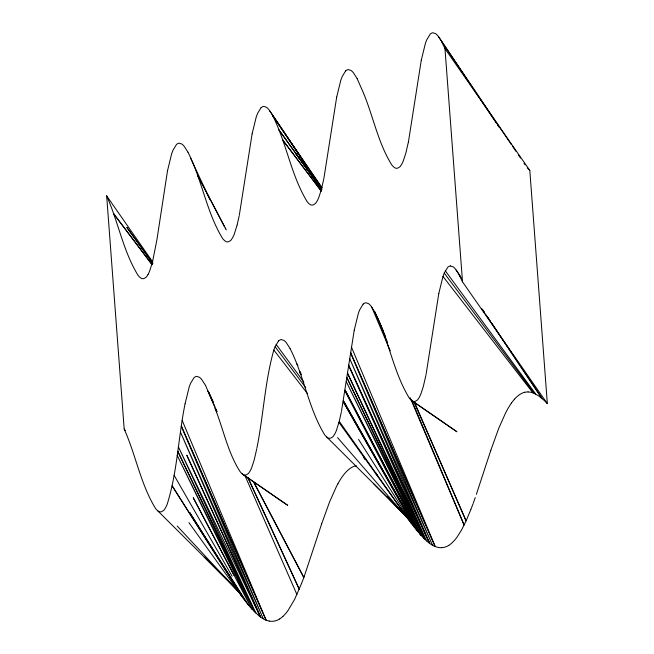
<?xml version="1.0" encoding="UTF-8"?>
<svg xmlns="http://www.w3.org/2000/svg" width="654" height="654" viewBox="0 0 654 654"><rect width="100%" height="100%" fill="white"/><g stroke="black" fill="none" stroke-linecap="round" stroke-linejoin="round"><path stroke-width="0.98" d="M354.215 330.303L341.478 411.284M185.057 403.902C178.272 437.207 177.43 471.763 167.162 504.283A45.494 26.52 -34.9 0 1 165.593 507.7L163.868 510.275L161.783 511.616A4.325 2.518 -34.9 0 1 160.761 511.886L159.167 511.763L157.622 510.7A67.959 39.616 -34.9 0 1 155.578 508.534C140.561 484.156 135.868 455.029 124.186 429.057L106.659 195.857L152.783 262.082M167.522 170.71L156.886 239.944L152.456 262.148M252.101 133.907L239.339 215.002M336.679 97.103L323.926 178.207M421.266 60.307L408.529 141.289M438.793 293.499L426.065 374.48M167.538 170.612L171.601 154.009A66.577 38.807 -34.9 0 1 173.114 150.028L176.49 144.452A3.891 2.273 -34.9 0 1 179.122 143.144L181.918 144.084A46.279 26.977 -34.9 0 1 184.191 146.3L187.951 152.153M185.074 403.812L189.137 387.209A66.577 38.807 -34.9 0 1 190.649 383.228L194.025 377.652A3.891 2.273 -34.9 0 1 196.658 376.344L199.454 377.276A46.279 26.977 -34.9 0 1 201.726 379.5L205.487 385.353M252.117 133.808L256.18 117.205A66.577 38.807 -34.9 0 1 257.692 113.224L261.069 107.657M336.704 97.013L340.759 80.409A66.577 38.807 -34.9 0 1 342.279 76.428L345.655 70.853M354.231 330.205L358.294 313.601A66.577 38.807 -34.9 0 1 359.806 309.62L363.183 304.053M421.282 60.209L425.345 43.605A66.577 38.807 -34.9 0 1 426.858 39.624L430.234 34.049A3.891 2.273 -34.9 0 1 432.866 32.741L435.662 33.681A46.14 26.896 -34.9 0 1 437.935 35.896L511.42 144.64M438.818 293.409L442.872 276.805A66.577 38.807 -34.9 0 1 444.393 272.824L447.769 267.249A3.891 2.273 -34.9 0 1 450.402 265.941M256.875 448.203C263.448 415.781 264.805 382.337 273.715 350.405A66.577 38.807 -34.9 0 1 275.228 346.424L278.604 340.848M408.48 141.517L408.39 141.992M323.779 178.902L321.237 190.003L318.792 197.483A45.494 26.52 -34.9 0 1 317.215 200.901L315.498 203.476L313.405 204.816A4.325 2.518 -34.9 0 1 312.391 205.086L310.797 204.964L309.252 203.901A67.959 39.616 -34.9 0 1 307.2 201.743C290.965 175.133 286.632 143.136 272.571 115.431M425.901 375.298L423.351 386.4L420.906 393.88A45.494 26.52 -34.9 0 1 419.328 397.297L417.612 399.872L415.527 401.204A4.325 2.518 -34.9 0 1 414.505 401.482L412.911 401.36L411.366 400.297A67.959 39.616 -34.9 0 1 409.314 398.131C393.062 371.546 388.787 339.516 374.693 311.827M239.176 215.82L237.132 224.943M256.711 449.02L254.185 459.999L251.749 467.479A45.494 26.52 -34.9 0 1 250.171 470.896L248.446 473.471L246.362 474.812A4.325 2.518 -34.9 0 1 245.348 475.082L243.746 474.959L242.209 473.897L287.744 505.362L243.394 474.804M341.29 412.216L339.246 421.339L411.987 524.148L420.751 535.103L428.068 542.182A104.354 60.83 -34.9 0 0 429.555 543.311L348.672 365.096M408.341 142.22L405.815 153.2L403.371 160.68A45.494 26.52 -34.9 0 1 401.801 164.097L400.076 166.68L397.992 168.013A4.325 2.518 -34.9 0 1 396.97 168.291L395.376 168.16L393.831 167.097A67.959 39.616 -34.9 0 1 391.787 164.939C378.225 143.169 373.442 117.262 363.747 93.726M237.067 225.213L234.214 234.279A45.494 26.52 -34.9 0 1 232.636 237.704L230.919 240.28L228.826 241.612A4.325 2.518 -34.9 0 1 227.813 241.89L226.21 241.759L224.674 240.697A67.959 39.616 -34.9 0 1 222.622 238.538C206.386 211.937 202.045 179.948 187.992 152.235M339.181 421.609L336.328 430.675A45.494 26.52 -34.9 0 1 334.75 434.093L333.033 436.676L330.94 438.008A4.325 2.518 -34.9 0 1 329.927 438.286L328.333 438.155L326.787 437.093A67.959 39.616 -34.9 0 1 324.736 434.935C308.475 408.349 304.2 376.32 290.106 348.631M152.317 262.679L149.627 271.083A45.494 26.52 -34.9 0 1 148.057 274.5L148.041 274.525M321.645 523.952L304.29 576.239M321.67 523.862L329.526 502.043L336.524 486.347A104.354 60.83 -34.9 0 1 337.75 484.042L337.865 483.829M490.802 450.344L476.382 494.342M490.835 450.254L498.691 428.444L505.689 412.748A104.354 60.83 -34.9 0 1 506.907 410.434L507.03 410.221A64.721 37.728 -34.9 0 1 511.567 402.856M475.254 497.604L473.341 502.951M304.175 576.558L301.69 583.164M473.055 503.735L470.872 509.507M301.576 583.45L294.619 599.383L287.891 610.713A33.182 19.342 -34.9 0 1 285.136 614.163L282.912 616.411M470.757 509.793L466.114 520.878L414.268 401.981M148.017 274.566L146.333 277.083L144.248 278.416A4.325 2.518 -34.9 0 1 143.226 278.694L141.632 278.563L140.087 277.5A67.959 39.616 -34.9 0 1 138.043 275.342C123.075 250.932 118.3 221.853 106.659 195.857M511.624 402.831L511.78 402.611A32.414 18.901 -34.9 0 1 514.559 399.128M450.402 265.949L453.197 266.873A46.14 26.896 -34.9 0 1 455.47 269.096L458.879 274.296L462.517 281.849L547.341 403.641L529.814 170.441L444.982 48.658L441.736 41.831M528.072 391.934L530.476 392.179A33.191 19.342 -34.9 0 1 533.566 393.079L538.798 395.932L544.39 400.6M265.859 620.09A64.721 37.728 -34.9 0 1 260.562 616.984L180.455 432.081L263.26 618.774L181.305 426.31L266.096 620.139A32.414 18.901 -34.9 0 0 269.203 621.063M435.057 546.45L350.47 352.71L432.425 545.166L349.62 358.482L429.694 543.409A64.721 37.728 -34.9 0 0 435.024 546.482L435.253 546.531A32.414 18.901 -34.9 0 0 438.368 547.455A21.247 12.385 -34.9 0 0 440.796 547.709L440.894 547.7A16.105 9.385 -34.9 0 0 441.548 547.684M412.56 401.196L456.909 431.754L411.366 400.297M429.572 543.327L348.615 365.455L426.653 540.989L347.519 373.197L425.075 539.566L346.882 377.677L423.71 538.242L346.309 381.699L421.029 535.413L345.083 390.005L420.751 535.103L344.944 390.904L417.759 531.612L343.375 400.779L417.497 531.301L343.227 401.654L414.742 527.819L358.555 439.406M544.422 400.64L547.341 403.641M527.263 167.808L528.375 168.92M326.787 437.093L404.295 514.183M157.622 510.7L235.129 587.783M373.45 483.502L407.328 517.592L409.208 520.282M204.285 557.11L238.162 591.191M528.743 169.296L529.814 170.441M177.185 526.029L238.718 591.993L224.935 577M251.831 608.98L258.91 615.782A104.354 60.83 -34.9 0 0 260.39 616.918L186.815 455.225L260.406 616.926L178.362 446.805L255.918 613.166L177.725 451.276L254.553 611.85L177.144 455.298L251.872 609.021L193.224 497.686L234.14 575.52M408.66 519.505L394.092 503.392L407.875 518.385L387.217 496.721L407.328 517.592L406.886 516.954M251.586 608.702L248.528 605.138M337.562 437.608L405.799 516.21M248.34 604.901L189.603 512.376L245.512 601.337L248.406 604.983M442.995 276.438L532.879 392.817M273.838 350.045L307.543 393.683M305.393 164.391L268.778 109.504A46.279 26.977 -34.9 0 0 266.505 107.281L263.701 106.349A3.891 2.273 -34.9 0 0 261.093 107.673M385.713 337.031L374.644 311.754L370.892 305.892A46.279 26.977 -34.9 0 0 368.619 303.677L365.815 302.745A3.891 2.273 -34.9 0 0 363.207 304.069M321.245 191.042L282.602 139.874L321.245 191.05M363.935 457.53L365.161 459.157L363.935 457.555M375.584 472.965L376.81 474.583M375.592 472.989L376.818 474.608M444.27 273.11L534.236 393.348M364.082 457.53L365.3 459.157M375.649 472.973L376.868 474.6M275.113 346.71L305.712 387.609M363.681 457.203L364.899 458.838M445.3 270.781L535.708 394.043M276.143 344.38L303.865 382.181M321.735 189.276L295.984 153.796L321.515 189.12M152.57 262.875L126.827 227.396L152.938 263.546M296.703 363.722L297.889 365.365M321.882 189.505L278.931 129.901L319.79 186.97M338.976 422.41L411.709 523.764L409.379 520.519M188.932 522.652L245.512 601.337L172.133 485.824L242.83 597.756L239.536 593.162M239.495 593.104L237.067 589.614M124.186 429.057L125.249 430.577M274.893 118.856L322.087 187.755M512.564 146.324L515.99 151.385M518.279 154.753L520.568 158.129M523.993 163.189L525.137 164.873M272.53 115.357L321.735 187.96M459.231 274.95L461.495 278.334M481.892 308.762L484.156 312.146M485.293 313.838L541.945 398.376L491.154 322.34M438.621 36.763L496.19 122.936M497.318 124.628L499.018 127.162M456.157 269.955L460.114 275.874M482.685 309.669L484.377 312.203M487.761 317.272L490.026 320.648M269.464 110.362L298.813 154.295M299.941 155.987L302.761 160.214M303.889 161.898L306.71 166.124M309.538 170.351L310.666 172.043M313.487 176.261L314.615 177.953M174.07 475.254L232.105 576.207M357.117 78.554L353.356 72.7A46.279 26.977 -34.9 0 0 351.084 70.477L348.28 69.553A3.891 2.273 -34.9 0 0 345.672 70.869M290.065 348.549L286.313 342.696A46.279 26.977 -34.9 0 0 284.04 340.472L281.236 339.549A3.891 2.273 -34.9 0 0 278.629 340.873M225.646 228.826L197.402 174.945L224.355 226.292M254.079 482.775L303.832 577.49L253.711 482.006M225.303 228.099L226.251 229.897M205.528 385.435L216.834 411.75M357.158 78.635L363.542 93.179M190.486 157.933L206.108 191.426M206.958 193.273L209.926 199.748M208.773 392.253L213.016 401.499M247.85 477.322L299.254 589.213L248.095 478.139M213.564 403.158L208.021 391.125L214.953 406.992M413.859 401.45L466.089 520.944L461.528 530.026L457.056 537.114A33.182 19.342 -34.9 0 1 454.293 540.564L452.069 542.804A13.595 7.93 -34.9 0 1 448.881 545.281M215.771 408.856L216.989 411.66M245.136 476.038L296.924 594.543M377.93 318.653L383.645 331.758M350.528 352.293L435.253 546.531L351.362 346.865M181.371 425.893L266.096 620.139L182.196 420.465M371.578 306.759L390.25 350.797M410.107 397.648L464.127 525.08L411.701 400.093M374.644 311.754L387.659 342.761M214.937 408.145C223.431 429.196 227.731 452.462 240.157 471.738A67.959 39.616 -34.9 0 0 242.209 473.897M444.982 48.658L462.517 281.849M269.219 621.047A21.247 12.385 -34.9 0 0 271.639 621.308L271.729 621.3A16.105 9.385 -34.9 0 0 272.383 621.292A11.527 6.72 -34.9 0 0 279.683 619.003M282.896 616.403A13.595 7.93 -34.9 0 1 279.716 618.888M337.897 483.829A64.721 37.728 -34.9 0 1 342.41 476.455L342.622 476.218A32.414 18.901 -34.9 0 1 345.402 472.728A21.247 12.385 -34.9 0 1 347.642 470.447L347.732 470.373A16.105 9.385 -34.9 0 1 348.345 469.834A11.527 6.72 -34.9 0 1 355.514 465.828M355.563 465.91A13.595 7.93 -34.9 0 1 356.242 465.771M448.848 545.395A11.527 6.72 -34.9 0 1 441.564 547.66M514.575 399.128A21.247 12.385 -34.9 0 1 516.799 396.847L516.897 396.774A16.105 9.385 -34.9 0 1 517.502 396.234A11.527 6.72 -34.9 0 1 524.68 392.228M524.729 392.302A13.595 7.93 -34.9 0 1 528.064 391.95M301.363 374.693L300.137 373.066L301.363 374.693M152.088 264.641L113.436 213.474L152.088 264.649M300.734 372.968L299.516 371.341L300.742 372.976M377.006 474.878L375.813 473.234L376.99 474.845"/></g></svg>
